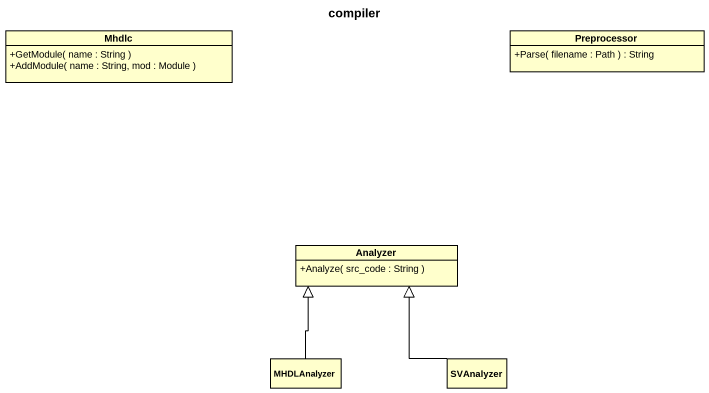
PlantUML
@startuml
title compiler
hide circle
hide empty members
skinparam classAttributeIconSize 0
class Mhdlc {
  +GetModule( name : String )
  +AddModule( name : String, mod : Module )
}
class Preprocessor {
  +Parse( filename : Path ) : String
}
class Analyzer {
  +Analyze( src_code : String )
}
class MHDLAnalyzer
class SVAnalyzer
MHDLAnalyzer -up-|> Analyzer
SVAnalyzer -up-|> Analyzer
@enduml
